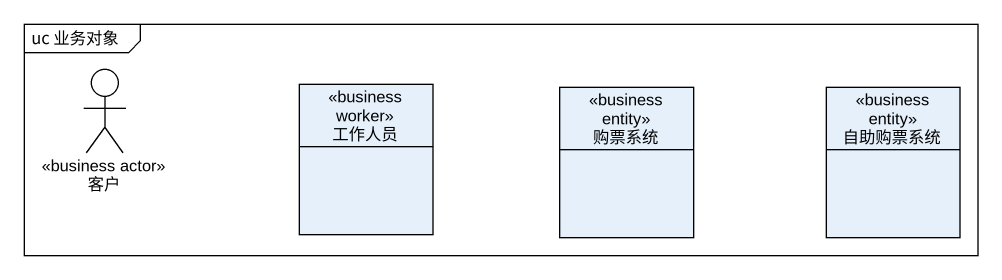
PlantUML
@startuml
mainframe uc 业务对象
allowmixing
hide circle
hide empty members
actor 客户 <<business actor>>
class 工作人员 <<business worker>>
class 购票系统 <<business entity>>
class 自助购票系统 <<business entity>>
@enduml
